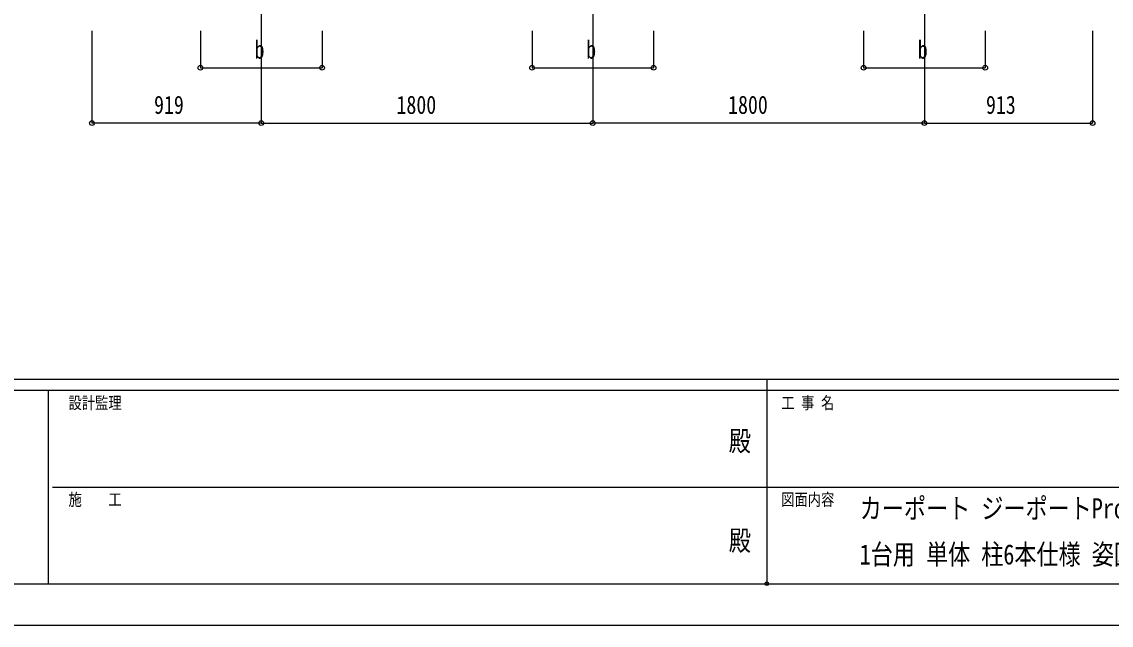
# Model space of a CAD drawing. Units: millimetres, scale not verified. Extents: x -12615 to 12615, y -8910 to 8910.
# Drawn here: x -4059 to 1855, y -8910 to -5632 of the extents above; entities that cross this region are included whole.
import ezdxf
from ezdxf.enums import TextEntityAlignment as Align

# ---------------------------------------------------------------- set-up
doc = ezdxf.new("R2010")
doc.units = ezdxf.units.MM
doc.header["$LTSCALE"] = 40
doc.header["$PDMODE"] = 32
doc.header["$PDSIZE"] = 20
for name, color, linetype in [('0-2_USER1', 3, 'Continuous'), ('0-3_YKK_12', 2, 'Continuous'), ('0-6_YKK_D', 6, 'Continuous'), ('0-7_YKK_ZWAK', 7, 'Continuous')]:
    doc.layers.add(name, color=color, linetype=linetype)
doc.styles.add('ＭＳ ゴシック', font='')
doc.styles.get('ＭＳ ゴシック').set_extended_font_data('MS Gothic')

msp = doc.modelspace()

# ---------------------------------------------------------------- linework, layer by layer
at = {"layer": '0-3_YKK_12'}
for p, q in [((-2759.22, -5332.18), (-2759.22, -5832.18)), ((-959.22, -5332.18), (-959.22, -5832.18)), ((840.78, -5332.18), (840.78, -5832.18))]:
    msp.add_line(p, q, dxfattribs=at)
at = {"layer": '0-6_YKK_D'}
for p, q in [((-3677.82, -5682.18), (-3677.82, -6183.18)), ((-3089.22, -5682.18), (-3089.22, -5883.18)), ((-2759.22, -5682.18), (-2759.22, -6183.18)), ((-2759.22, -5682.18), (-2759.22, -6183.18)), ((-2429.22, -5682.18), (-2429.22, -5883.18)), ((-1289.22, -5682.18), (-1289.22, -5883.18)), ((-959.22, -5682.18), (-959.22, -6183.18)), ((-959.22, -5682.18), (-959.22, -6183.18)), ((-629.22, -5682.18), (-629.22, -5883.18)), ((510.78, -5682.18), (510.78, -5883.18)), ((840.78, -5682.18), (840.78, -6183.18)), ((840.78, -5682.18), (840.78, -6183.18)), ((1170.78, -5682.18), (1170.78, -5883.18)), ((1753.96, -5682.18), (1753.96, -6183.18)), ((-3089.22, -5882.18), (-2429.22, -5882.18)), ((-1289.22, -5882.18), (-629.22, -5882.18)), ((510.78, -5882.18), (1170.78, -5882.18)), ((-2759.22, -6182.18), (-3677.82, -6182.18)), ((-2759.22, -6182.18), (-959.22, -6182.18)), ((840.78, -6182.18), (-959.22, -6182.18)), ((840.78, -6182.18), (1753.96, -6182.18))]:
    msp.add_line(p, q, dxfattribs=at)
for centre in [(-3089.22, -5882.18), (-2429.22, -5882.18), (-1289.22, -5882.18), (-629.22, -5882.18), (510.78, -5882.18), (1170.78, -5882.18), (-3677.82, -6182.18), (-2759.22, -6182.18), (-2759.22, -6182.18), (-959.22, -6182.18), (-959.22, -6182.18), (840.78, -6182.18), (840.78, -6182.18), (1753.96, -6182.18)]:
    msp.add_circle(centre, 12.75, dxfattribs=at)
at = {"layer": '0-7_YKK_ZWAK'}
for p, q in [((11685.06, -7575), (-11714.94, -7575)), ((-14.94, -7575), (-14.94, -8685)), ((-3914.94, -7635), (-11714.94, -7635)), ((-3914.94, -7635), (-3914.94, -8685)), ((-14.94, -7635), (-3914.94, -7635)), ((3885.06, -7635), (-14.94, -7635)), ((-3892.44, -8160), (-14.94, -8160)), ((-14.94, -8160), (3885.06, -8160)), ((-11714.94, -8685), (-3914.94, -8685)), ((-3914.94, -8685), (-14.94, -8685)), ((-14.94, -8685), (3885.06, -8685))]:
    msp.add_line(p, q, dxfattribs=at)
msp.add_lwpolyline([(-12615, -8910), (12615, -8910), (12615, 8910), (-12615, 8910)], close=True, dxfattribs=at)
msp.add_point((-14.94, -8685), dxfattribs=at)

# ---------------------------------------------------------------- texts
at = {"layer": '0-2_USER1', "style": 'ＭＳ ゴシック', "width": 0.8}
for s, p in [('カーポート ジーポートPro PV 1800タイプ\u3000', (489.47, -8363.23)), ('1台用 単体 柱6本仕様 姿図 55-30', (489.47, -8613.23))]:
    msp.add_text(s, height=110, dxfattribs=at).set_placement(p, align=Align.BOTTOM_LEFT)
at = {"layer": '0-6_YKK_D', "style": 'ＭＳ ゴシック', "width": 0.8}
for s, p in [('b', (-2795.22, -5862.18)), ('b', (-995.22, -5862.18)), ('b', (804.78, -5862.18)), ('919', (-3340.92, -6162.18)), ('1800', (-2024.82, -6162.18)), ('1800', (-224.82, -6162.18)), ('913', (1174.97, -6162.18))]:
    msp.add_text(s, height=98.97, dxfattribs=at).set_placement(p, align=Align.BOTTOM_LEFT)
at = {"layer": '0-7_YKK_ZWAK', "style": 'ＭＳ ゴシック', "width": 0.8}
for s, height, p in [('設計監理', 65.98, (-3804.94, -7755)), ('工 事 名', 65.98, (63.81, -7755)), ('殿', 110, (-221, -7997.5)), ('施\u3000\u3000工', 65.98, (-3804.94, -8280)), ('図面内容', 65.98, (63.81, -8280)), ('殿', 110, (-221, -8537.5))]:
    msp.add_text(s, height=height, dxfattribs=at).set_placement(p, align=Align.BOTTOM_LEFT)

doc.saveas('drawing.dxf')
